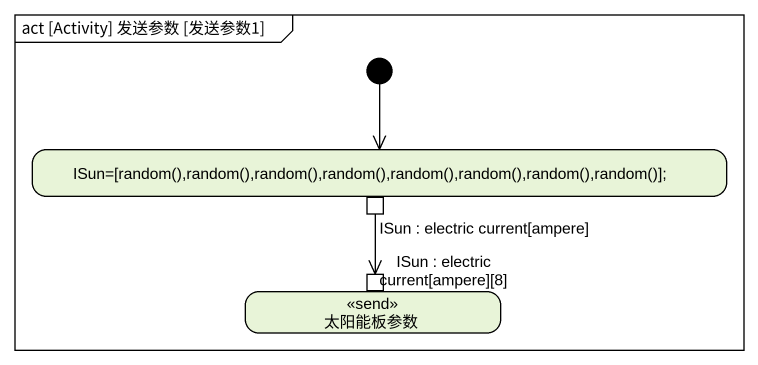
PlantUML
@startuml
mainframe act [Activity] 发送参数 [发送参数1]
hide empty description
state "ISun=[random(),random(),random(),random(),random(),random(),random(),random()];" as ISun_random_random_random {
  state "ISun : electric current[ampere]" as ISun_electric_current_ampere <<outputPin>>
}
state 太阳能板参数 <<send>> {
  state "ISun : electric current[ampere][8]" as ISun_electric_current <<inputPin>>
}
[*] --> ISun_random_random_random
ISun_electric_current_ampere --> ISun_electric_current
@enduml
